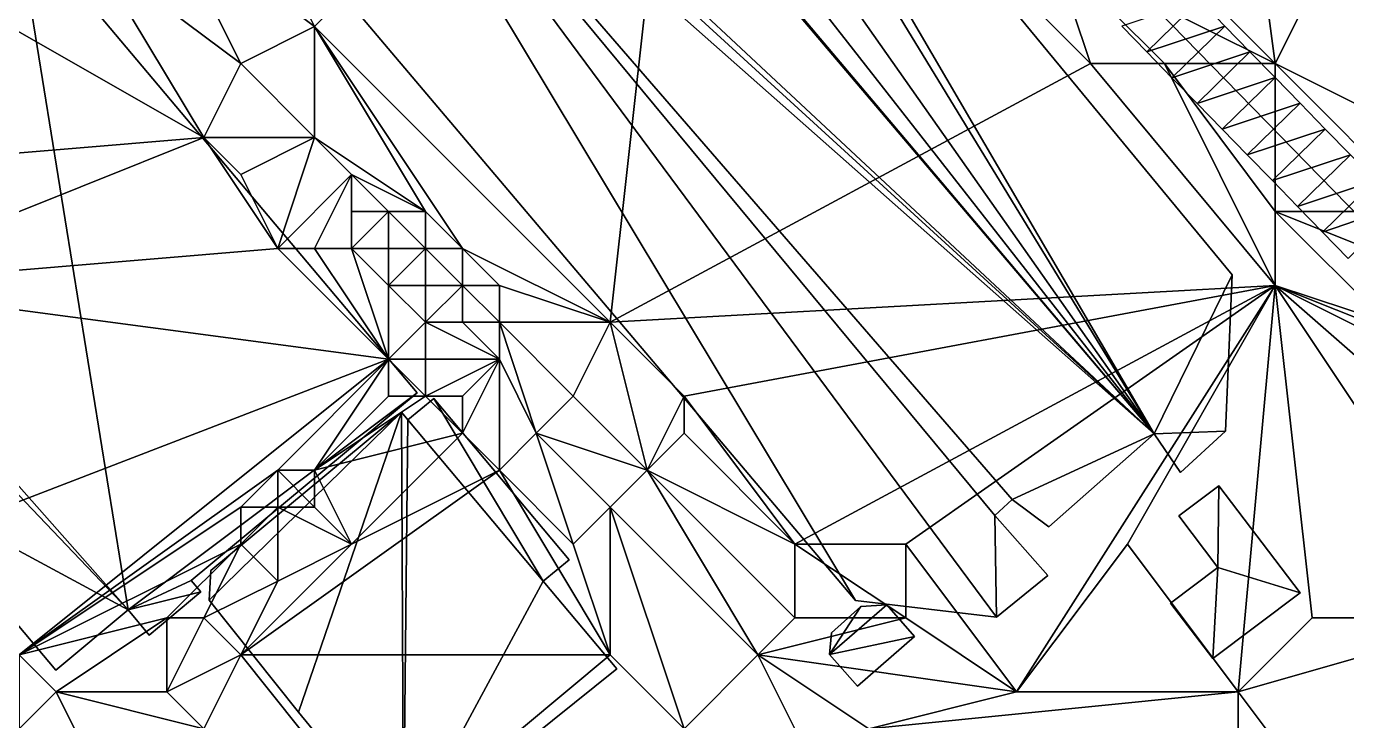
# Model space of a CAD drawing. Header units: metres. Extents: x -1103 to 901, y -902 to 905.
# Drawn here: x -311.6 to -240.1, y 448.4 to 486 of the extents above; entities that cross this region are included whole.
import ezdxf

# ---------------------------------------------------------------- set-up
doc = ezdxf.new("R2010")
doc.units = ezdxf.units.M
for name, color, linetype in [('OSM_BUILDING_FOOTPRINTS', 7, 'CONTINUOUS'), ('OSM_BUILDING_ROOFS', 1, 'CONTINUOUS'), ('OSM_BUILDING_WALLS', 8, 'CONTINUOUS'), ('OSM_ROAD_AXES', 2, 'CONTINUOUS'), ('OSM_ROAD_SURFACE', 9, 'CONTINUOUS'), ('OSM_TERRAIN', 3, 'CONTINUOUS')]:
    doc.layers.add(name, color=color, linetype=linetype)

msp = doc.modelspace()

# ---------------------------------------------------------------- linework, layer by layer
at = {"layer": 'OSM_BUILDING_FOOTPRINTS'}
for points in [[(-302.311, 506.346, 4.853), (-302.974, 497.775, 4.853), (-266.717, 454.944, 4.853), (-259.09, 454.048, 4.853), (-256.316, 456.293, 4.853), (-259.179, 459.545, 4.853), (-258.239, 460.418, 4.853), (-256.261, 458.937, 4.853), (-250.546, 463.968, 4.853), (-249.131, 461.878, 4.853), (-246.699, 464.112, 4.853), (-246.334, 472.561, 4.853), (-278.059, 511.013, 4.853), (-282.038, 515.525, 4.853), (-286.957, 515.68, 4.853), (-290.915, 515.514, 4.853), (-292.904, 514.088, 4.853), (-291.71, 512.473, 4.853), (-297.713, 507.95, 4.853), (-295.811, 505.318, 4.853), (-296.674, 504.754, 4.853), (-299.946, 508.392, 4.853), (-302.311, 506.346, 4.853)], [(-310.015, 451.184, 7.298), (-318.306, 461.026, 7.298), (-315.001, 463.758, 7.298), (-327.812, 478.975, 7.298), (-312.16, 491.98, 7.298), (-290.45, 466.18, 7.298), (-302.676, 456.028, 7.298), (-302.156, 455.408, 7.298), (-304.964, 453.075, 7.298), (-306.102, 454.435, 7.298), (-310.015, 451.184, 7.298)], [(-301.614, 456.57, 5.167), (-291.301, 465.129, 5.167), (-290.959, 464.72, 5.167), (-289.544, 465.881, 5.167), (-282.215, 457.145, 5.167), (-283.63, 455.984, 5.167), (-279.65, 451.239, 5.167), (-291.191, 441.983, 5.167), (-296.883, 448.895, 5.167), (-301.714, 454.966, 5.167), (-301.614, 456.57, 5.167)], [(-247.384, 451.815, 5.443), (-242.653, 455.365, 5.443), (-247.053, 461.148, 5.443), (-249.219, 459.523, 5.443), (-247.097, 456.725, 5.443), (-249.661, 454.8, 5.443), (-247.384, 451.815, 5.443)], [(-266.618, 450.31, 4.72), (-268.121, 452.025, 4.72), (-268.022, 453.197, 4.72), (-266.43, 454.623, 4.72), (-265.026, 454.712, 4.72), (-263.523, 452.998, 4.72), (-266.618, 450.31, 4.72)]]:
    msp.add_polyline3d(points, close=True, dxfattribs=at)
at = {"layer": 'OSM_BUILDING_ROOFS'}
for points in [[(-250.546, 463.968, 19.653), (-290.915, 515.514, 19.653), (-292.904, 514.088, 19.653)], [(-250.546, 463.968, 19.653), (-286.957, 515.68, 19.653), (-290.915, 515.514, 19.653)], [(-250.546, 463.968, 19.653), (-282.038, 515.525, 19.653), (-286.957, 515.68, 19.653)], [(-250.546, 463.968, 19.653), (-278.059, 511.013, 19.653), (-282.038, 515.525, 19.653)], [(-250.546, 463.968, 19.653), (-292.904, 514.088, 19.653), (-291.71, 512.473, 19.653)], [(-250.546, 463.968, 19.653), (-291.71, 512.473, 19.653), (-297.713, 507.95, 19.653)], [(-250.546, 463.968, 19.653), (-246.334, 472.561, 19.653), (-278.059, 511.013, 19.653)], [(-250.546, 463.968, 19.653), (-297.713, 507.95, 19.653), (-295.811, 505.318, 19.653)], [(-250.546, 463.968, 19.653), (-295.811, 505.318, 19.653), (-296.674, 504.754, 19.653)], [(-296.674, 504.754, 19.653), (-302.974, 497.775, 19.653), (-266.717, 454.944, 19.653)], [(-296.674, 504.754, 19.653), (-266.717, 454.944, 19.653), (-259.09, 454.048, 19.653)], [(-296.674, 504.754, 19.653), (-259.09, 454.048, 19.653), (-259.179, 459.545, 19.653)], [(-296.674, 504.754, 19.653), (-259.179, 459.545, 19.653), (-258.239, 460.418, 19.653)], [(-296.674, 504.754, 19.653), (-258.239, 460.418, 19.653), (-250.546, 463.968, 19.653)], [(-306.102, 454.435, 17.298), (-312.16, 491.98, 17.298), (-327.812, 478.975, 17.298)], [(-306.102, 454.435, 17.298), (-290.45, 466.18, 17.298), (-312.16, 491.98, 17.298)], [(-306.102, 454.435, 17.298), (-327.812, 478.975, 17.298), (-315.001, 463.758, 17.298)], [(-250.546, 463.968, 19.653), (-246.699, 464.112, 19.653), (-246.334, 472.561, 19.653)], [(-306.102, 454.435, 17.298), (-302.676, 456.028, 17.298), (-290.45, 466.18, 17.298)], [(-283.63, 455.984, 15.167), (-289.544, 465.881, 15.167), (-290.959, 464.72, 15.167)], [(-283.63, 455.984, 15.167), (-282.215, 457.145, 15.167), (-289.544, 465.881, 15.167)], [(-291.301, 465.129, 15.167), (-301.614, 456.57, 15.167), (-301.714, 454.966, 15.167)], [(-291.301, 465.129, 15.167), (-301.714, 454.966, 15.167), (-296.883, 448.895, 15.167)], [(-291.301, 465.129, 15.167), (-296.883, 448.895, 15.167), (-291.191, 441.983, 15.167)], [(-290.959, 464.72, 15.167), (-291.301, 465.129, 15.167), (-291.191, 441.983, 15.167)], [(-290.959, 464.72, 15.167), (-291.191, 441.983, 15.167), (-283.63, 455.984, 15.167)], [(-258.239, 460.418, 19.653), (-256.261, 458.937, 19.653), (-250.546, 463.968, 19.653)], [(-250.546, 463.968, 19.653), (-249.131, 461.878, 19.653), (-246.699, 464.112, 19.653)], [(-306.102, 454.435, 17.298), (-315.001, 463.758, 17.298), (-318.306, 461.026, 17.298)], [(-318.306, 461.026, 17.298), (-310.015, 451.184, 17.298), (-306.102, 454.435, 17.298)], [(-247.097, 456.725, 15.443), (-247.053, 461.148, 15.443), (-249.219, 459.523, 15.443)], [(-247.097, 456.725, 15.443), (-242.653, 455.365, 15.443), (-247.053, 461.148, 15.443)], [(-259.09, 454.048, 19.653), (-256.316, 456.293, 19.653), (-259.179, 459.545, 19.653)], [(-247.097, 456.725, 15.443), (-249.661, 454.8, 15.443), (-247.384, 451.815, 15.443)], [(-247.097, 456.725, 15.443), (-247.384, 451.815, 15.443), (-242.653, 455.365, 15.443)], [(-306.102, 454.435, 17.298), (-302.156, 455.408, 17.298), (-302.676, 456.028, 17.298)], [(-291.191, 441.983, 15.167), (-279.65, 451.239, 15.167), (-283.63, 455.984, 15.167)], [(-306.102, 454.435, 17.298), (-304.964, 453.075, 17.298), (-302.156, 455.408, 17.298)], [(-268.121, 452.025, 14.72), (-263.523, 452.998, 14.72), (-265.026, 454.712, 14.72)], [(-268.121, 452.025, 14.72), (-265.026, 454.712, 14.72), (-266.43, 454.623, 14.72)], [(-268.121, 452.025, 14.72), (-266.43, 454.623, 14.72), (-268.022, 453.197, 14.72)], [(-268.121, 452.025, 14.72), (-266.618, 450.31, 14.72), (-263.523, 452.998, 14.72)]]:
    msp.add_3dface(points, dxfattribs=at)
at = {"layer": 'OSM_BUILDING_WALLS'}
for points in [[(-246.334, 472.561, 4.853), (-278.059, 511.013, 4.853), (-278.059, 511.013, 19.653)], [(-246.334, 472.561, 4.853), (-278.059, 511.013, 19.653), (-246.334, 472.561, 19.653)], [(-302.974, 497.775, 4.853), (-266.717, 454.944, 4.853), (-266.717, 454.944, 19.653)], [(-302.974, 497.775, 4.853), (-266.717, 454.944, 19.653), (-302.974, 497.775, 19.653)], [(-290.45, 466.18, 7.298), (-312.16, 491.98, 7.298), (-312.16, 491.98, 17.298)], [(-290.45, 466.18, 7.298), (-312.16, 491.98, 17.298), (-290.45, 466.18, 17.298)], [(-246.699, 464.112, 4.853), (-246.334, 472.561, 4.853), (-246.334, 472.561, 19.653)], [(-246.699, 464.112, 4.853), (-246.334, 472.561, 19.653), (-246.699, 464.112, 19.653)], [(-302.676, 456.028, 7.298), (-290.45, 466.18, 7.298), (-290.45, 466.18, 17.298)], [(-302.676, 456.028, 7.298), (-290.45, 466.18, 17.298), (-302.676, 456.028, 17.298)], [(-289.544, 465.881, 5.167), (-290.959, 464.72, 5.167), (-290.959, 464.72, 15.167)], [(-289.544, 465.881, 5.167), (-290.959, 464.72, 15.167), (-289.544, 465.881, 15.167)], [(-282.215, 457.145, 5.167), (-289.544, 465.881, 5.167), (-289.544, 465.881, 15.167)], [(-282.215, 457.145, 5.167), (-289.544, 465.881, 15.167), (-282.215, 457.145, 15.167)], [(-291.301, 465.129, 5.167), (-301.614, 456.57, 5.167), (-301.614, 456.57, 15.167)], [(-291.301, 465.129, 5.167), (-301.614, 456.57, 15.167), (-291.301, 465.129, 15.167)], [(-290.959, 464.72, 5.167), (-291.301, 465.129, 5.167), (-291.301, 465.129, 15.167)], [(-290.959, 464.72, 5.167), (-291.301, 465.129, 15.167), (-290.959, 464.72, 15.167)], [(-256.261, 458.937, 4.853), (-250.546, 463.968, 4.853), (-250.546, 463.968, 19.653)], [(-256.261, 458.937, 4.853), (-250.546, 463.968, 19.653), (-256.261, 458.937, 19.653)], [(-250.546, 463.968, 4.853), (-249.131, 461.878, 4.853), (-249.131, 461.878, 19.653)], [(-250.546, 463.968, 4.853), (-249.131, 461.878, 19.653), (-250.546, 463.968, 19.653)], [(-249.131, 461.878, 4.853), (-246.699, 464.112, 4.853), (-246.699, 464.112, 19.653)], [(-249.131, 461.878, 4.853), (-246.699, 464.112, 19.653), (-249.131, 461.878, 19.653)], [(-318.306, 461.026, 7.298), (-310.015, 451.184, 7.298), (-310.015, 451.184, 17.298)], [(-318.306, 461.026, 7.298), (-310.015, 451.184, 17.298), (-318.306, 461.026, 17.298)], [(-247.053, 461.148, 5.443), (-249.219, 459.523, 5.443), (-249.219, 459.523, 15.443)], [(-247.053, 461.148, 5.443), (-249.219, 459.523, 15.443), (-247.053, 461.148, 15.443)], [(-242.653, 455.365, 5.443), (-247.053, 461.148, 5.443), (-247.053, 461.148, 15.443)], [(-242.653, 455.365, 5.443), (-247.053, 461.148, 15.443), (-242.653, 455.365, 15.443)], [(-259.179, 459.545, 4.853), (-258.239, 460.418, 4.853), (-258.239, 460.418, 19.653)], [(-259.179, 459.545, 4.853), (-258.239, 460.418, 19.653), (-259.179, 459.545, 19.653)], [(-258.239, 460.418, 4.853), (-256.261, 458.937, 4.853), (-256.261, 458.937, 19.653)], [(-258.239, 460.418, 4.853), (-256.261, 458.937, 19.653), (-258.239, 460.418, 19.653)], [(-256.316, 456.293, 4.853), (-259.179, 459.545, 4.853), (-259.179, 459.545, 19.653)], [(-256.316, 456.293, 4.853), (-259.179, 459.545, 19.653), (-256.316, 456.293, 19.653)], [(-249.219, 459.523, 5.443), (-247.097, 456.725, 5.443), (-247.097, 456.725, 15.443)], [(-249.219, 459.523, 5.443), (-247.097, 456.725, 15.443), (-249.219, 459.523, 15.443)], [(-283.63, 455.984, 5.167), (-282.215, 457.145, 5.167), (-282.215, 457.145, 15.167)], [(-283.63, 455.984, 5.167), (-282.215, 457.145, 15.167), (-283.63, 455.984, 15.167)], [(-247.097, 456.725, 5.443), (-249.661, 454.8, 5.443), (-249.661, 454.8, 15.443)], [(-247.097, 456.725, 5.443), (-249.661, 454.8, 15.443), (-247.097, 456.725, 15.443)], [(-302.156, 455.408, 7.298), (-302.676, 456.028, 7.298), (-302.676, 456.028, 17.298)], [(-302.156, 455.408, 7.298), (-302.676, 456.028, 17.298), (-302.156, 455.408, 17.298)], [(-301.614, 456.57, 5.167), (-301.714, 454.966, 5.167), (-301.714, 454.966, 15.167)], [(-301.614, 456.57, 5.167), (-301.714, 454.966, 15.167), (-301.614, 456.57, 15.167)], [(-279.65, 451.239, 5.167), (-283.63, 455.984, 5.167), (-283.63, 455.984, 15.167)], [(-279.65, 451.239, 5.167), (-283.63, 455.984, 15.167), (-279.65, 451.239, 15.167)], [(-259.09, 454.048, 4.853), (-256.316, 456.293, 4.853), (-256.316, 456.293, 19.653)], [(-259.09, 454.048, 4.853), (-256.316, 456.293, 19.653), (-259.09, 454.048, 19.653)], [(-304.964, 453.075, 7.298), (-302.156, 455.408, 7.298), (-302.156, 455.408, 17.298)], [(-304.964, 453.075, 7.298), (-302.156, 455.408, 17.298), (-304.964, 453.075, 17.298)], [(-247.384, 451.815, 5.443), (-242.653, 455.365, 5.443), (-242.653, 455.365, 15.443)], [(-247.384, 451.815, 5.443), (-242.653, 455.365, 15.443), (-247.384, 451.815, 15.443)], [(-301.714, 454.966, 5.167), (-296.883, 448.895, 5.167), (-296.883, 448.895, 15.167)], [(-301.714, 454.966, 5.167), (-296.883, 448.895, 15.167), (-301.714, 454.966, 15.167)], [(-266.43, 454.623, 4.72), (-268.022, 453.197, 4.72), (-268.022, 453.197, 14.72)], [(-266.43, 454.623, 4.72), (-268.022, 453.197, 14.72), (-266.43, 454.623, 14.72)], [(-266.717, 454.944, 4.853), (-259.09, 454.048, 4.853), (-259.09, 454.048, 19.653)], [(-266.717, 454.944, 4.853), (-259.09, 454.048, 19.653), (-266.717, 454.944, 19.653)], [(-265.026, 454.712, 4.72), (-266.43, 454.623, 4.72), (-266.43, 454.623, 14.72)], [(-265.026, 454.712, 4.72), (-266.43, 454.623, 14.72), (-265.026, 454.712, 14.72)], [(-263.523, 452.998, 4.72), (-265.026, 454.712, 4.72), (-265.026, 454.712, 14.72)], [(-263.523, 452.998, 4.72), (-265.026, 454.712, 14.72), (-263.523, 452.998, 14.72)], [(-249.661, 454.8, 5.443), (-247.384, 451.815, 5.443), (-247.384, 451.815, 15.443)], [(-249.661, 454.8, 5.443), (-247.384, 451.815, 15.443), (-249.661, 454.8, 15.443)], [(-310.015, 451.184, 7.298), (-306.102, 454.435, 7.298), (-306.102, 454.435, 17.298)], [(-310.015, 451.184, 7.298), (-306.102, 454.435, 17.298), (-310.015, 451.184, 17.298)], [(-306.102, 454.435, 7.298), (-304.964, 453.075, 7.298), (-304.964, 453.075, 17.298)], [(-306.102, 454.435, 7.298), (-304.964, 453.075, 17.298), (-306.102, 454.435, 17.298)], [(-268.022, 453.197, 4.72), (-268.121, 452.025, 4.72), (-268.121, 452.025, 14.72)], [(-268.022, 453.197, 4.72), (-268.121, 452.025, 14.72), (-268.022, 453.197, 14.72)], [(-266.618, 450.31, 4.72), (-263.523, 452.998, 4.72), (-263.523, 452.998, 14.72)], [(-266.618, 450.31, 4.72), (-263.523, 452.998, 14.72), (-266.618, 450.31, 14.72)], [(-268.121, 452.025, 4.72), (-266.618, 450.31, 4.72), (-266.618, 450.31, 14.72)], [(-268.121, 452.025, 4.72), (-266.618, 450.31, 14.72), (-268.121, 452.025, 14.72)], [(-291.191, 441.983, 5.167), (-279.65, 451.239, 5.167), (-279.65, 451.239, 15.167)], [(-291.191, 441.983, 5.167), (-279.65, 451.239, 15.167), (-291.191, 441.983, 15.167)], [(-296.883, 448.895, 5.167), (-291.191, 441.983, 5.167), (-291.191, 441.983, 15.167)], [(-296.883, 448.895, 5.167), (-291.191, 441.983, 15.167), (-296.883, 448.895, 15.167)]]:
    msp.add_3dface(points, dxfattribs=at)
at = {"layer": 'OSM_ROAD_AXES'}
msp.add_polyline3d([(-217.937, 481.641, 10.915), (-232.628, 472.827, 9.05), (-236.485, 472.893, 8.703), (-238.641, 474.884, 8.448), (-286.228, 523.631, 11.71)], dxfattribs=at)
at = {"layer": 'OSM_ROAD_SURFACE'}
for points in [[(-248.087, 487.423, 8.138), (-252.309, 486.022, 8.015), (-250.949, 484.629, 8.019)], [(-246.727, 486.03, 8.134), (-248.087, 487.423, 8.138), (-250.949, 484.629, 8.019)], [(-246.727, 486.03, 8.134), (-250.949, 484.629, 8.019), (-249.589, 483.236, 8.032)], [(-245.367, 484.637, 8.13), (-246.727, 486.03, 8.134), (-249.589, 483.236, 8.032)], [(-245.367, 484.637, 8.13), (-249.589, 483.236, 8.032), (-248.23, 481.843, 8.076)], [(-244.008, 483.245, 8.143), (-245.367, 484.637, 8.13), (-248.23, 481.843, 8.076)], [(-244.008, 483.245, 8.143), (-248.23, 481.843, 8.076), (-246.87, 480.451, 8.094)], [(-242.648, 481.852, 8.211), (-244.008, 483.245, 8.143), (-246.87, 480.451, 8.094)], [(-242.648, 481.852, 8.211), (-246.87, 480.451, 8.094), (-245.511, 479.058, 8.113)], [(-241.289, 480.459, 8.279), (-242.648, 481.852, 8.211), (-245.511, 479.058, 8.113)], [(-241.289, 480.459, 8.279), (-245.511, 479.058, 8.113), (-244.151, 477.665, 8.132)], [(-239.929, 479.066, 8.348), (-241.289, 480.459, 8.279), (-244.151, 477.665, 8.132)], [(-239.929, 479.066, 8.348), (-244.151, 477.665, 8.132), (-242.791, 476.272, 8.195)], [(-238.569, 477.674, 8.417), (-239.929, 479.066, 8.348), (-242.791, 476.272, 8.195)], [(-238.569, 477.674, 8.417), (-242.791, 476.272, 8.195), (-241.432, 474.879, 8.341)], [(-237.241, 476.312, 8.484), (-238.569, 477.674, 8.417), (-241.432, 474.879, 8.341)], [(-237.241, 476.312, 8.484), (-241.432, 474.879, 8.341), (-240.041, 473.455, 8.416)]]:
    msp.add_3dface(points, dxfattribs=at)
at = {"layer": 'OSM_TERRAIN'}
for points in [[(-244, 484, 8.094), (-248, 514, 9.823), (-264, 504, 8.15)], [(-244, 484, 8.094), (-238, 496, 9.538), (-248, 514, 9.823)], [(-296, 486, 7.525), (-276, 506, 7.539), (-302, 498, 7.538)], [(-296, 486, 7.525), (-280, 470, 7.387), (-276, 506, 7.539)], [(-280, 470, 7.387), (-254, 484, 7.619), (-276, 506, 7.539)], [(-276, 506, 7.539), (-254, 484, 7.619), (-256, 490, 7.974)], [(-256, 490, 7.974), (-244, 484, 8.094), (-264, 504, 8.15)], [(-304, 492, 9.101), (-296, 486, 7.525), (-302, 498, 7.538)], [(-244, 484, 8.094), (-228, 476, 9.546), (-238, 496, 9.538)], [(-300, 484, 7.795), (-304, 492, 9.101), (-308, 490, 9.609)], [(-300, 484, 7.795), (-296, 486, 7.525), (-304, 492, 9.101)], [(-316, 488, 9.626), (-302, 480, 9.599), (-308, 490, 9.609)], [(-302, 480, 9.599), (-300, 484, 7.795), (-308, 490, 9.609)], [(-254, 484, 7.619), (-250, 484, 8.002), (-256, 490, 7.974)], [(-250, 484, 8.002), (-244, 484, 8.094), (-256, 490, 7.974)], [(-326, 478, 9.626), (-302, 480, 9.599), (-316, 488, 9.626)], [(-300, 484, 7.795), (-296, 480, 7.226), (-296, 486, 7.525)], [(-288, 474, 6.402), (-280, 470, 7.387), (-296, 486, 7.525)], [(-290, 476, 6.594), (-288, 474, 6.402), (-296, 486, 7.525)], [(-296, 480, 7.226), (-290, 476, 6.594), (-296, 486, 7.525)], [(-302, 480, 9.599), (-296, 480, 7.226), (-300, 484, 7.795)], [(-280, 470, 7.387), (-244, 472, 7.604), (-254, 484, 7.619)], [(-254, 484, 7.619), (-244, 472, 7.604), (-250, 484, 8.002)], [(-244, 472, 7.604), (-244, 476, 8.081), (-250, 484, 8.002)], [(-250, 484, 8.002), (-244, 476, 8.081), (-244, 484, 8.094)], [(-244, 476, 8.081), (-236, 476, 8.498), (-244, 484, 8.094)], [(-236, 476, 8.498), (-228, 476, 9.546), (-244, 484, 8.094)], [(-326, 478, 9.626), (-322, 472, 9.634), (-302, 480, 9.599)], [(-298, 474, 9.626), (-302, 480, 9.599), (-322, 472, 9.634)], [(-298, 474, 9.626), (-300, 478, 9.476), (-302, 480, 9.599)], [(-300, 478, 9.476), (-296, 480, 7.226), (-302, 480, 9.599)], [(-298, 474, 9.626), (-296, 480, 7.226), (-300, 478, 9.476)], [(-298, 474, 9.626), (-294, 478, 7.015), (-296, 480, 7.226)], [(-294, 478, 7.015), (-290, 476, 6.594), (-296, 480, 7.226)], [(-298, 474, 9.626), (-296, 474, 9.153), (-294, 478, 7.015)], [(-296, 474, 9.153), (-294, 474, 8.112), (-294, 478, 7.015)], [(-294, 474, 8.112), (-294, 476, 7.272), (-294, 478, 7.015)], [(-294, 476, 7.272), (-292, 476, 6.804), (-294, 478, 7.015)], [(-294, 478, 7.015), (-292, 476, 6.804), (-290, 476, 6.594)], [(-294, 474, 8.112), (-292, 474, 6.911), (-292, 476, 6.804)], [(-294, 474, 8.112), (-292, 476, 6.804), (-294, 476, 7.272)], [(-292, 474, 6.911), (-290, 474, 6.594), (-292, 476, 6.804)], [(-290, 474, 6.594), (-290, 476, 6.594), (-292, 476, 6.804)], [(-290, 474, 6.594), (-288, 474, 6.402), (-290, 476, 6.594)], [(-244, 472, 7.604), (-238, 470, 8.412), (-244, 476, 8.081)], [(-238, 470, 8.412), (-234, 472, 8.915), (-244, 476, 8.081)], [(-244, 476, 8.081), (-234, 472, 8.915), (-236, 476, 8.498)], [(-292, 468, 9.626), (-298, 474, 9.626), (-322, 472, 9.634)], [(-292, 468, 9.626), (-296, 474, 9.153), (-298, 474, 9.626)], [(-292, 468, 9.626), (-294, 474, 8.112), (-296, 474, 9.153)], [(-292, 468, 9.626), (-292, 472, 7.819), (-294, 474, 8.112)], [(-292, 472, 7.819), (-292, 474, 6.911), (-294, 474, 8.112)], [(-292, 472, 7.819), (-290, 472, 6.594), (-290, 474, 6.594)], [(-292, 472, 7.819), (-290, 474, 6.594), (-292, 474, 6.911)], [(-290, 472, 6.594), (-288, 472, 6.383), (-290, 474, 6.594)], [(-288, 472, 6.383), (-288, 474, 6.402), (-290, 474, 6.594)], [(-288, 472, 6.383), (-286, 472, 6.281), (-288, 474, 6.402)], [(-286, 472, 6.281), (-280, 470, 7.387), (-288, 474, 6.402)], [(-318, 458, 9.852), (-292, 468, 9.626), (-322, 472, 9.634)], [(-292, 468, 9.626), (-290, 470, 7.5), (-292, 472, 7.819)], [(-290, 470, 7.5), (-290, 472, 6.594), (-292, 472, 7.819)], [(-290, 470, 7.5), (-288, 470, 6.383), (-288, 472, 6.383)], [(-290, 470, 7.5), (-288, 472, 6.383), (-290, 472, 6.594)], [(-288, 470, 6.383), (-286, 470, 6.178), (-288, 472, 6.383)], [(-286, 470, 6.178), (-286, 472, 6.281), (-288, 472, 6.383)], [(-286, 470, 6.178), (-280, 470, 7.387), (-286, 472, 6.281)], [(-276, 466, 7.538), (-244, 472, 7.604), (-280, 470, 7.387)], [(-270, 458, 7.38), (-244, 472, 7.604), (-276, 466, 7.538)], [(-270, 458, 7.38), (-264, 458, 7.425), (-244, 472, 7.604)], [(-258, 450, 7.155), (-244, 472, 7.604), (-264, 458, 7.425)], [(-258, 450, 7.155), (-252, 458, 7.184), (-244, 472, 7.604)], [(-246, 450, 7.695), (-244, 472, 7.604), (-252, 458, 7.184)], [(-246, 450, 7.695), (-242, 454, 7.678), (-244, 472, 7.604)], [(-242, 454, 7.678), (-232, 454, 9.064), (-244, 472, 7.604)], [(-232, 454, 9.064), (-228, 458, 9.273), (-244, 472, 7.604)], [(-228, 458, 9.273), (-224, 462, 9.48), (-244, 472, 7.604)], [(-244, 472, 7.604), (-224, 462, 9.48), (-234, 468, 8.491)], [(-244, 472, 7.604), (-234, 468, 8.491), (-238, 470, 8.412)], [(-292, 468, 9.626), (-290, 468, 8.606), (-290, 470, 7.5)], [(-290, 468, 8.606), (-286, 468, 6.177), (-290, 470, 7.5)], [(-286, 468, 6.177), (-288, 470, 6.383), (-290, 470, 7.5)], [(-286, 468, 6.177), (-286, 470, 6.178), (-288, 470, 6.383)], [(-286, 468, 6.177), (-284, 464, 6.45), (-286, 470, 6.178)], [(-284, 464, 6.45), (-282, 466, 6.071), (-286, 470, 6.178)], [(-286, 470, 6.178), (-282, 466, 6.071), (-280, 470, 7.387)], [(-278, 462, 6.137), (-280, 470, 7.387), (-282, 466, 6.071)], [(-278, 462, 6.137), (-276, 466, 7.538), (-280, 470, 7.387)], [(-318, 458, 9.852), (-312, 452, 9.687), (-292, 468, 9.626)], [(-312, 452, 9.687), (-298, 462, 9.626), (-292, 468, 9.626)], [(-298, 462, 9.626), (-296, 462, 9.626), (-292, 468, 9.626)], [(-296, 462, 9.626), (-292, 466, 9.626), (-292, 468, 9.626)], [(-292, 466, 9.626), (-290, 466, 9.34), (-292, 468, 9.626)], [(-290, 466, 9.34), (-290, 468, 8.606), (-292, 468, 9.626)], [(-290, 466, 9.34), (-288, 466, 8.042), (-286, 468, 6.177)], [(-290, 466, 9.34), (-286, 468, 6.177), (-290, 468, 8.606)], [(-288, 464, 7.751), (-286, 462, 7.282), (-286, 468, 6.177)], [(-288, 464, 7.751), (-286, 468, 6.177), (-288, 466, 8.042)], [(-286, 462, 7.282), (-284, 464, 6.45), (-286, 468, 6.177)], [(-296, 462, 9.626), (-290, 466, 9.34), (-292, 466, 9.626)], [(-296, 462, 9.626), (-288, 464, 7.751), (-290, 466, 9.34)], [(-288, 464, 7.751), (-288, 466, 8.042), (-290, 466, 9.34)], [(-284, 464, 6.45), (-278, 462, 6.137), (-282, 466, 6.071)], [(-278, 462, 6.137), (-276, 464, 7.088), (-276, 466, 7.538)], [(-276, 464, 7.088), (-270, 458, 7.38), (-276, 466, 7.538)], [(-294, 458, 7.339), (-288, 464, 7.751), (-296, 462, 9.626)], [(-294, 458, 7.339), (-286, 462, 7.282), (-288, 464, 7.751)], [(-282, 458, 7.167), (-284, 464, 6.45), (-286, 462, 7.282)], [(-282, 458, 7.167), (-280, 460, 6.371), (-284, 464, 6.45)], [(-284, 464, 6.45), (-280, 460, 6.371), (-278, 462, 6.137)], [(-278, 462, 6.137), (-270, 458, 7.38), (-276, 464, 7.088)], [(-300, 460, 9.626), (-298, 462, 9.626), (-312, 452, 9.687)], [(-294, 458, 7.339), (-300, 452, 7.462), (-286, 462, 7.282)], [(-300, 452, 7.462), (-280, 452, 7.302), (-286, 462, 7.282)], [(-300, 460, 9.626), (-298, 460, 9.626), (-298, 462, 9.626)], [(-298, 460, 9.626), (-296, 460, 8.935), (-298, 462, 9.626)], [(-296, 460, 8.935), (-296, 462, 9.626), (-298, 462, 9.626)], [(-296, 460, 8.935), (-294, 458, 7.339), (-296, 462, 9.626)], [(-280, 452, 7.302), (-282, 458, 7.167), (-286, 462, 7.282)], [(-272, 452, 6.668), (-278, 462, 6.137), (-280, 460, 6.371)], [(-272, 452, 6.668), (-270, 454, 6.751), (-278, 462, 6.137)], [(-270, 454, 6.751), (-270, 458, 7.38), (-278, 462, 6.137)], [(-300, 458, 9.516), (-300, 460, 9.626), (-312, 452, 9.687)], [(-298, 456, 7.906), (-298, 460, 9.626), (-300, 458, 9.516)], [(-300, 458, 9.516), (-298, 460, 9.626), (-300, 460, 9.626)], [(-298, 456, 7.906), (-294, 458, 7.339), (-298, 460, 9.626)], [(-298, 460, 9.626), (-294, 458, 7.339), (-296, 460, 8.935)], [(-280, 452, 7.302), (-280, 460, 6.371), (-282, 458, 7.167)], [(-280, 452, 7.302), (-276, 448, 6.884), (-280, 460, 6.371)], [(-276, 448, 6.884), (-272, 452, 6.668), (-280, 460, 6.371)], [(-304, 454, 9.626), (-300, 458, 9.516), (-312, 452, 9.687)], [(-304, 454, 9.626), (-302, 454, 9.016), (-300, 458, 9.516)], [(-302, 454, 9.016), (-298, 456, 7.906), (-300, 458, 9.516)], [(-300, 452, 7.462), (-294, 458, 7.339), (-298, 456, 7.906)], [(-270, 454, 6.751), (-264, 454, 6.772), (-270, 458, 7.38)], [(-264, 454, 6.772), (-264, 458, 7.425), (-270, 458, 7.38)], [(-264, 454, 6.772), (-258, 450, 7.155), (-264, 458, 7.425)], [(-258, 450, 7.155), (-246, 450, 7.695), (-252, 458, 7.184)], [(-300, 452, 7.462), (-298, 456, 7.906), (-302, 454, 9.016)], [(-310, 450, 9.659), (-304, 454, 9.626), (-312, 452, 9.687)], [(-310, 450, 9.659), (-304, 450, 9.033), (-304, 454, 9.626)], [(-304, 450, 9.033), (-302, 454, 9.016), (-304, 454, 9.626)], [(-304, 450, 9.033), (-300, 452, 7.462), (-302, 454, 9.016)], [(-272, 452, 6.668), (-258, 450, 7.155), (-264, 454, 6.772)], [(-272, 452, 6.668), (-264, 454, 6.772), (-270, 454, 6.751)], [(-240, 442, 8.993), (-232, 454, 9.064), (-246, 450, 7.695)], [(-246, 450, 7.695), (-232, 454, 9.064), (-242, 454, 7.678)], [(-312, 448, 10.298), (-310, 450, 9.659), (-312, 452, 9.687)], [(-304, 450, 9.033), (-302, 448, 8.774), (-300, 452, 7.462)], [(-302, 448, 8.774), (-292, 442, 7.47), (-300, 452, 7.462)], [(-292, 442, 7.47), (-280, 452, 7.302), (-300, 452, 7.462)], [(-292, 442, 7.47), (-276, 448, 6.884), (-280, 452, 7.302)], [(-276, 448, 6.884), (-270, 448, 7.501), (-272, 452, 6.668)], [(-270, 448, 7.501), (-266, 448, 6.91), (-272, 452, 6.668)], [(-266, 448, 6.91), (-258, 450, 7.155), (-272, 452, 6.668)], [(-312, 448, 10.298), (-306, 442, 9.777), (-310, 450, 9.659)], [(-306, 442, 9.777), (-302, 448, 8.774), (-310, 450, 9.659)], [(-310, 450, 9.659), (-302, 448, 8.774), (-304, 450, 9.033)], [(-266, 448, 6.91), (-246, 438, 8.63), (-246, 450, 7.695)], [(-266, 448, 6.91), (-246, 450, 7.695), (-258, 450, 7.155)], [(-246, 438, 8.63), (-240, 442, 8.993), (-246, 450, 7.695)]]:
    msp.add_3dface(points, dxfattribs=at)

doc.saveas('drawing.dxf')
